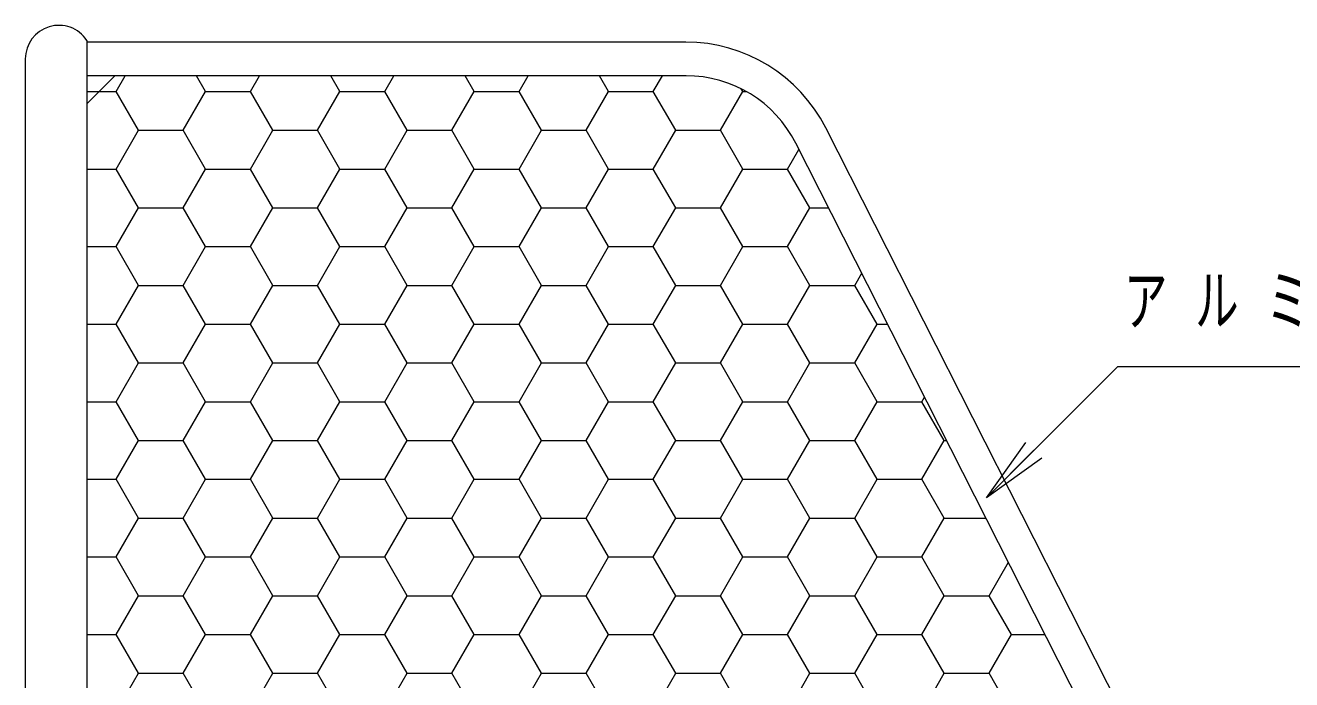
# Model space of a CAD drawing. Units: millimetres on the paper, scale 1:40. Extents: x -720 to 0, y 0 to 267.
# Drawn here: x -102.1 to -45.5, y 112.3 to 141.5 of the extents above; entities that cross this region are included whole.
import ezdxf

# ---------------------------------------------------------------- set-up
doc = ezdxf.new("R2010")
doc.units = ezdxf.units.MM
doc.layers.add('1_40', color=7, linetype='Continuous', lineweight=13)
doc.styles.add('ＭＳ ゴシック', font='')
doc.styles.get('ＭＳ ゴシック').set_extended_font_data('MS Gothic')

msp = doc.modelspace()

# ---------------------------------------------------------------- linework, layer by layer
at = {"layer": '1_40'}
for p, q in [((-99.306, 140.849), (-99.306, 77.519)), ((-72.541, 140.769), (-99.306, 140.769)), ((-102.056, 140.019), (-102.056, 77.519)), ((-72.539, 139.269), (-99.306, 139.269)), ((-99.306, 138.019), (-98.056, 139.269)), ((-98, 138.564), (-97.593, 139.269)), ((-94, 138.564), (-94.407, 139.269)), ((-92, 138.564), (-91.593, 139.269)), ((-88, 138.564), (-88.407, 139.269)), ((-86, 138.564), (-85.593, 139.269)), ((-82, 138.564), (-82.407, 139.269)), ((-80, 138.564), (-79.593, 139.269)), ((-76, 138.564), (-76.407, 139.269)), ((-74, 138.564), (-73.593, 139.269)), ((-70, 138.564), (-70.069, 138.684)), ((-99.306, 138.564), (-98, 138.564)), ((-97, 136.832), (-98, 138.564)), ((-95, 136.832), (-94, 138.564)), ((-94, 138.564), (-92, 138.564)), ((-91, 136.832), (-92, 138.564)), ((-89, 136.832), (-88, 138.564)), ((-88, 138.564), (-86, 138.564)), ((-85, 136.832), (-86, 138.564)), ((-83, 136.832), (-82, 138.564)), ((-82, 138.564), (-80, 138.564)), ((-79, 136.832), (-80, 138.564)), ((-77, 136.832), (-76, 138.564)), ((-76, 138.564), (-74, 138.564)), ((-73, 136.832), (-74, 138.564)), ((-71, 136.832), (-70, 138.564)), ((-70, 138.564), (-69.844, 138.564)), ((-41.313, 87.686), (-66.299, 136.936)), ((-98, 135.1), (-97, 136.832)), ((-97, 136.832), (-95, 136.832)), ((-94, 135.1), (-95, 136.832)), ((-92, 135.1), (-91, 136.832)), ((-91, 136.832), (-89, 136.832)), ((-88, 135.1), (-89, 136.832)), ((-86, 135.1), (-85, 136.832)), ((-85, 136.832), (-83, 136.832)), ((-82, 135.1), (-83, 136.832)), ((-80, 135.1), (-79, 136.832)), ((-79, 136.832), (-77, 136.832)), ((-76, 135.1), (-77, 136.832)), ((-74, 135.1), (-73, 136.832)), ((-73, 136.832), (-71, 136.832)), ((-70, 135.1), (-71, 136.832)), ((-68, 135.1), (-67.493, 135.979)), ((-42.648, 87.008), (-67.634, 136.258)), ((-99.306, 135.1), (-98, 135.1)), ((-97, 133.368), (-98, 135.1)), ((-95, 133.368), (-94, 135.1)), ((-94, 135.1), (-92, 135.1)), ((-91, 133.368), (-92, 135.1)), ((-89, 133.368), (-88, 135.1)), ((-88, 135.1), (-86, 135.1)), ((-85, 133.368), (-86, 135.1)), ((-83, 133.368), (-82, 135.1)), ((-82, 135.1), (-80, 135.1)), ((-79, 133.368), (-80, 135.1)), ((-77, 133.368), (-76, 135.1)), ((-76, 135.1), (-74, 135.1)), ((-73, 133.368), (-74, 135.1)), ((-71, 133.368), (-70, 135.1)), ((-70, 135.1), (-68, 135.1)), ((-67, 133.368), (-68, 135.1)), ((-98, 131.636), (-97, 133.368)), ((-97, 133.368), (-95, 133.368)), ((-94, 131.636), (-95, 133.368)), ((-92, 131.636), (-91, 133.368)), ((-91, 133.368), (-89, 133.368)), ((-88, 131.636), (-89, 133.368)), ((-86, 131.636), (-85, 133.368)), ((-85, 133.368), (-83, 133.368)), ((-82, 131.636), (-83, 133.368)), ((-80, 131.636), (-79, 133.368)), ((-79, 133.368), (-77, 133.368)), ((-76, 131.636), (-77, 133.368)), ((-74, 131.636), (-73, 133.368)), ((-73, 133.368), (-71, 133.368)), ((-70, 131.636), (-71, 133.368)), ((-68, 131.636), (-67, 133.368)), ((-67, 133.368), (-66.168, 133.368)), ((-99.306, 131.636), (-98, 131.636)), ((-97, 129.904), (-98, 131.636)), ((-95, 129.904), (-94, 131.636)), ((-94, 131.636), (-92, 131.636)), ((-91, 129.904), (-92, 131.636)), ((-89, 129.904), (-88, 131.636)), ((-88, 131.636), (-86, 131.636)), ((-85, 129.904), (-86, 131.636)), ((-83, 129.904), (-82, 131.636)), ((-82, 131.636), (-80, 131.636)), ((-79, 129.904), (-80, 131.636)), ((-77, 129.904), (-76, 131.636)), ((-76, 131.636), (-74, 131.636)), ((-73, 129.904), (-74, 131.636)), ((-71, 129.904), (-70, 131.636)), ((-70, 131.636), (-68, 131.636)), ((-67, 129.904), (-68, 131.636)), ((-65, 129.904), (-64.686, 130.447)), ((-98, 128.172), (-97, 129.904)), ((-97, 129.904), (-95, 129.904)), ((-94, 128.172), (-95, 129.904)), ((-92, 128.172), (-91, 129.904)), ((-91, 129.904), (-89, 129.904)), ((-88, 128.172), (-89, 129.904)), ((-86, 128.172), (-85, 129.904)), ((-85, 129.904), (-83, 129.904)), ((-82, 128.172), (-83, 129.904)), ((-80, 128.172), (-79, 129.904)), ((-79, 129.904), (-77, 129.904)), ((-76, 128.172), (-77, 129.904)), ((-74, 128.172), (-73, 129.904)), ((-73, 129.904), (-71, 129.904)), ((-70, 128.172), (-71, 129.904)), ((-68, 128.172), (-67, 129.904)), ((-67, 129.904), (-65, 129.904)), ((-64, 128.172), (-65, 129.904)), ((-99.306, 128.172), (-98, 128.172)), ((-97, 126.44), (-98, 128.172)), ((-95, 126.44), (-94, 128.172)), ((-94, 128.172), (-92, 128.172)), ((-91, 126.44), (-92, 128.172)), ((-89, 126.44), (-88, 128.172)), ((-88, 128.172), (-86, 128.172)), ((-85, 126.44), (-86, 128.172)), ((-83, 126.44), (-82, 128.172)), ((-82, 128.172), (-80, 128.172)), ((-79, 126.44), (-80, 128.172)), ((-77, 126.44), (-76, 128.172)), ((-76, 128.172), (-74, 128.172)), ((-73, 126.44), (-74, 128.172)), ((-71, 126.44), (-70, 128.172)), ((-70, 128.172), (-68, 128.172)), ((-67, 126.44), (-68, 128.172)), ((-65, 126.44), (-64, 128.172)), ((-64, 128.172), (-63.532, 128.172)), ((-98, 124.708), (-97, 126.44)), ((-97, 126.44), (-95, 126.44)), ((-94, 124.708), (-95, 126.44)), ((-92, 124.708), (-91, 126.44)), ((-91, 126.44), (-89, 126.44)), ((-88, 124.708), (-89, 126.44)), ((-86, 124.708), (-85, 126.44)), ((-85, 126.44), (-83, 126.44)), ((-82, 124.708), (-83, 126.44)), ((-80, 124.708), (-79, 126.44)), ((-79, 126.44), (-77, 126.44)), ((-76, 124.708), (-77, 126.44)), ((-74, 124.708), (-73, 126.44)), ((-73, 126.44), (-71, 126.44)), ((-70, 124.708), (-71, 126.44)), ((-68, 124.708), (-67, 126.44)), ((-67, 126.44), (-65, 126.44)), ((-64, 124.708), (-65, 126.44)), ((-99.306, 124.708), (-98, 124.708)), ((-97, 122.976), (-98, 124.708)), ((-95, 122.976), (-94, 124.708)), ((-94, 124.708), (-92, 124.708)), ((-91, 122.976), (-92, 124.708)), ((-89, 122.976), (-88, 124.708)), ((-88, 124.708), (-86, 124.708)), ((-85, 122.976), (-86, 124.708)), ((-83, 122.976), (-82, 124.708)), ((-82, 124.708), (-80, 124.708)), ((-79, 122.976), (-80, 124.708)), ((-77, 122.976), (-76, 124.708)), ((-76, 124.708), (-74, 124.708)), ((-73, 122.976), (-74, 124.708)), ((-71, 122.976), (-70, 124.708)), ((-70, 124.708), (-68, 124.708)), ((-67, 122.976), (-68, 124.708)), ((-65, 122.976), (-64, 124.708)), ((-64, 124.708), (-62, 124.708)), ((-62, 124.708), (-61.88, 124.916)), ((-61, 122.976), (-62, 124.708)), ((-98, 121.244), (-97, 122.976)), ((-97, 122.976), (-95, 122.976)), ((-94, 121.244), (-95, 122.976)), ((-92, 121.244), (-91, 122.976)), ((-91, 122.976), (-89, 122.976)), ((-88, 121.244), (-89, 122.976)), ((-86, 121.244), (-85, 122.976)), ((-85, 122.976), (-83, 122.976)), ((-82, 121.244), (-83, 122.976)), ((-80, 121.244), (-79, 122.976)), ((-79, 122.976), (-77, 122.976)), ((-76, 121.244), (-77, 122.976)), ((-74, 121.244), (-73, 122.976)), ((-73, 122.976), (-71, 122.976)), ((-70, 121.244), (-71, 122.976)), ((-68, 121.244), (-67, 122.976)), ((-67, 122.976), (-65, 122.976)), ((-64, 121.244), (-65, 122.976)), ((-62, 121.244), (-61, 122.976)), ((-61, 122.976), (-60.896, 122.976)), ((-59.12, 120.42), (-57.352, 122.895)), ((-59.12, 120.42), (-56.998, 122.541)), ((-56.645, 122.188), (-59.12, 120.42)), ((-99.306, 121.244), (-98, 121.244)), ((-97, 119.512), (-98, 121.244)), ((-95, 119.512), (-94, 121.244)), ((-94, 121.244), (-92, 121.244)), ((-91, 119.512), (-92, 121.244)), ((-89, 119.512), (-88, 121.244)), ((-88, 121.244), (-86, 121.244)), ((-85, 119.512), (-86, 121.244)), ((-83, 119.512), (-82, 121.244)), ((-82, 121.244), (-80, 121.244)), ((-79, 119.512), (-80, 121.244)), ((-77, 119.512), (-76, 121.244)), ((-76, 121.244), (-74, 121.244)), ((-73, 119.512), (-74, 121.244)), ((-71, 119.512), (-70, 121.244)), ((-70, 121.244), (-68, 121.244)), ((-67, 119.512), (-68, 121.244)), ((-65, 119.512), (-64, 121.244)), ((-64, 121.244), (-62, 121.244)), ((-61, 119.512), (-62, 121.244)), ((-98, 117.779), (-97, 119.512)), ((-97, 119.512), (-95, 119.512)), ((-94, 117.779), (-95, 119.512)), ((-92, 117.779), (-91, 119.512)), ((-91, 119.512), (-89, 119.512)), ((-88, 117.779), (-89, 119.512)), ((-86, 117.779), (-85, 119.512)), ((-85, 119.512), (-83, 119.512)), ((-82, 117.779), (-83, 119.512)), ((-80, 117.779), (-79, 119.512)), ((-79, 119.512), (-77, 119.512)), ((-76, 117.779), (-77, 119.512)), ((-74, 117.779), (-73, 119.512)), ((-73, 119.512), (-71, 119.512)), ((-70, 117.779), (-71, 119.512)), ((-68, 117.779), (-67, 119.512)), ((-67, 119.512), (-65, 119.512)), ((-64, 117.779), (-65, 119.512)), ((-62, 117.779), (-61, 119.512)), ((-61, 119.512), (-59.138, 119.512)), ((-99.306, 117.779), (-98, 117.779)), ((-97, 116.047), (-98, 117.779)), ((-95, 116.047), (-94, 117.779)), ((-94, 117.779), (-92, 117.779)), ((-91, 116.047), (-92, 117.779)), ((-89, 116.047), (-88, 117.779)), ((-88, 117.779), (-86, 117.779)), ((-85, 116.047), (-86, 117.779)), ((-83, 116.047), (-82, 117.779)), ((-82, 117.779), (-80, 117.779)), ((-79, 116.047), (-80, 117.779)), ((-77, 116.047), (-76, 117.779)), ((-76, 117.779), (-74, 117.779)), ((-73, 116.047), (-74, 117.779)), ((-71, 116.047), (-70, 117.779)), ((-70, 117.779), (-68, 117.779)), ((-67, 116.047), (-68, 117.779)), ((-65, 116.047), (-64, 117.779)), ((-64, 117.779), (-62, 117.779)), ((-61, 116.047), (-62, 117.779)), ((-59, 116.047), (-58.138, 117.54)), ((-98, 114.315), (-97, 116.047)), ((-97, 116.047), (-95, 116.047)), ((-94, 114.315), (-95, 116.047)), ((-92, 114.315), (-91, 116.047)), ((-91, 116.047), (-89, 116.047)), ((-88, 114.315), (-89, 116.047)), ((-86, 114.315), (-85, 116.047)), ((-85, 116.047), (-83, 116.047)), ((-82, 114.315), (-83, 116.047)), ((-80, 114.315), (-79, 116.047)), ((-79, 116.047), (-77, 116.047)), ((-76, 114.315), (-77, 116.047)), ((-74, 114.315), (-73, 116.047)), ((-73, 116.047), (-71, 116.047)), ((-70, 114.315), (-71, 116.047)), ((-68, 114.315), (-67, 116.047)), ((-67, 116.047), (-65, 116.047)), ((-64, 114.315), (-65, 116.047)), ((-62, 114.315), (-61, 116.047)), ((-61, 116.047), (-59, 116.047)), ((-58, 114.315), (-59, 116.047)), ((-99.306, 114.315), (-98, 114.315)), ((-97, 112.583), (-98, 114.315)), ((-95, 112.583), (-94, 114.315)), ((-94, 114.315), (-92, 114.315)), ((-91, 112.583), (-92, 114.315)), ((-89, 112.583), (-88, 114.315)), ((-88, 114.315), (-86, 114.315)), ((-85, 112.583), (-86, 114.315)), ((-83, 112.583), (-82, 114.315)), ((-82, 114.315), (-80, 114.315)), ((-79, 112.583), (-80, 114.315)), ((-77, 112.583), (-76, 114.315)), ((-76, 114.315), (-74, 114.315)), ((-73, 112.583), (-74, 114.315)), ((-71, 112.583), (-70, 114.315)), ((-70, 114.315), (-68, 114.315)), ((-67, 112.583), (-68, 114.315)), ((-65, 112.583), (-64, 114.315)), ((-64, 114.315), (-62, 114.315)), ((-61, 112.583), (-62, 114.315)), ((-59, 112.583), (-58, 114.315)), ((-58, 114.315), (-56.502, 114.315)), ((-98, 110.851), (-97, 112.583)), ((-97, 112.583), (-95, 112.583)), ((-94, 110.851), (-95, 112.583)), ((-92, 110.851), (-91, 112.583)), ((-91, 112.583), (-89, 112.583)), ((-88, 110.851), (-89, 112.583)), ((-86, 110.851), (-85, 112.583)), ((-85, 112.583), (-83, 112.583)), ((-82, 110.851), (-83, 112.583)), ((-80, 110.851), (-79, 112.583)), ((-79, 112.583), (-77, 112.583)), ((-76, 110.851), (-77, 112.583)), ((-74, 110.851), (-73, 112.583)), ((-73, 112.583), (-71, 112.583)), ((-70, 110.851), (-71, 112.583)), ((-68, 110.851), (-67, 112.583)), ((-67, 112.583), (-65, 112.583)), ((-64, 110.851), (-65, 112.583)), ((-62, 110.851), (-61, 112.583)), ((-61, 112.583), (-59, 112.583)), ((-58, 110.851), (-59, 112.583))]:
    msp.add_line(p, q, dxfattribs=at)
msp.add_lwpolyline([(-59.12, 120.42), (-53.252, 126.287), (-10.518, 126.287)], dxfattribs=at)
for centre, radius, start, end in [((-100.556, 140.019), 1.5, 33.5573, 180), ((-72.541, 133.769), 7, 26.9, 90), ((-72.539, 133.769), 5.5, 26.9, 90)]:
    msp.add_arc(centre, radius, start, end, dxfattribs=at)

# ---------------------------------------------------------------- texts
at = {"layer": '1_40', "insert": (-52.975, 128.937), "char_height": 2.199, "attachment_point": 4, "style": 'ＭＳ ゴシック'}
msp.add_mtext('\\T1.63;\\W0.65;アルミパイプ\u3000φ６０×３．０', dxfattribs=at)

doc.saveas('drawing.dxf')
